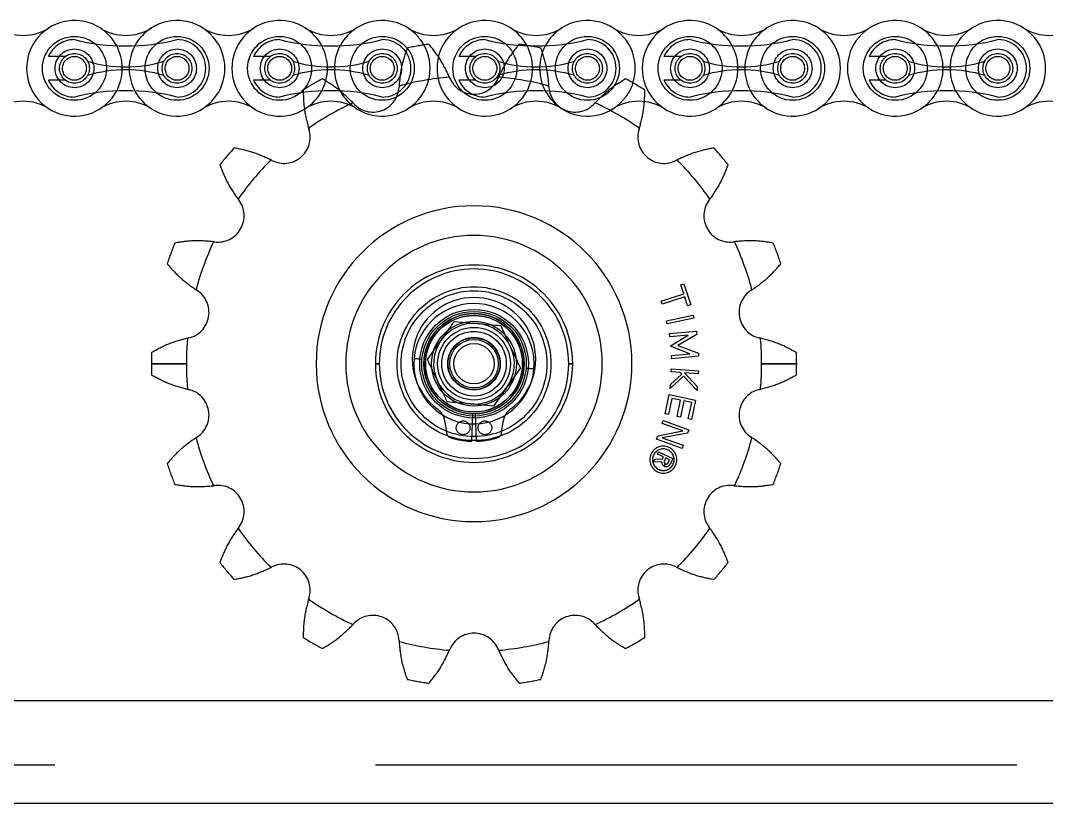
# Model space of a CAD drawing. Header units: metres. Extents: x 0 to 21025, y 0 to 14850.
# Drawn here: x 4155.1 to 4282.1, y 13545.1 to 13642.1 of the extents above; entities that cross this region are included whole.
import ezdxf

# ---------------------------------------------------------------- set-up
doc = ezdxf.new("R2010")
doc.units = ezdxf.units.M
doc.header["$LTSCALE"] = 25
doc.linetypes.add('HIDDEN2', pattern=[4.7625, 3.175, -1.5875])
doc.layers.add('SL4', color=4, linetype='Continuous')
doc.layers.add('ST1', color=7, linetype='HIDDEN2')

msp = doc.modelspace()

# ---------------------------------------------------------------- linework, layer by layer
at = {"layer": 'SL4'}
for p, q in [((4208.817, 13604.81), (4211.693, 13604.554)), ((4205.498, 13600.086), (4207.158, 13602.448)), ((4217, 13599.061), (4215.34, 13596.699)), ((4213.68, 13594.337), (4210.805, 13594.593)), ((3596.261, 13557.896), (4826.236, 13557.896)), ((4599.749, 13545.133), (3596.261, 13545.133))]:
    msp.add_line(p, q, dxfattribs=at)
for radius in [6, 3, 2.5]:
    msp.add_circle((4211.249, 13599.573), radius, dxfattribs=at)
for start, end in [(84.90744, 144.90744), (24.90744, 84.90744), (144.90744, 204.90744), (324.90744, 24.90744), (204.90744, 264.90744), (264.90744, 324.90744)]:
    msp.add_arc((4211.249, 13599.573), 5, start, end, dxfattribs=at)
for points, knots in [([(4207.158, 13602.448), (4207.197, 13602.504), (4207.757, 13603.301), (4208.307, 13604.083), (4208.817, 13604.81)], [0, 0, 0, 0, 0.0702006, 1, 1, 1, 1]), ([(4211.693, 13604.554), (4211.761, 13604.547), (4212.732, 13604.461), (4213.683, 13604.376), (4214.568, 13604.297)], [0, 0, 0, 0, 0.0702006, 1, 1, 1, 1]), ([(4215.784, 13601.679), (4215.673, 13601.917), (4215.262, 13602.803), (4214.861, 13603.666), (4214.568, 13604.297)], [0, 0, 0, 0, 0.2686336, 1, 1, 1, 1]), ([(4217, 13599.061), (4216.897, 13599.281), (4216.501, 13600.134), (4216.089, 13601.021), (4215.784, 13601.679)], [0, 0, 0, 0, 0.2575513, 1, 1, 1, 1]), ([(4206.714, 13597.468), (4206.603, 13597.706), (4206.192, 13598.592), (4205.791, 13599.455), (4205.498, 13600.086)], [0, 0, 0, 0, 0.2686336, 1, 1, 1, 1]), ([(4207.93, 13594.849), (4207.828, 13595.069), (4207.431, 13595.923), (4207.02, 13596.809), (4206.714, 13597.468)], [0, 0, 0, 0, 0.25755135, 1, 1, 1, 1]), ([(4215.34, 13596.699), (4215.301, 13596.643), (4214.74, 13595.845), (4214.191, 13595.064), (4213.68, 13594.337)], [0, 0, 0, 0, 0.07020058, 1, 1, 1, 1]), ([(4210.805, 13594.593), (4210.737, 13594.599), (4209.766, 13594.686), (4208.814, 13594.77), (4207.93, 13594.849)], [0, 0, 0, 0, 0.07020058, 1, 1, 1, 1])]:
    msp.add_open_spline(points, degree=3, knots=knots, dxfattribs=at)
at = {"layer": 'ST1'}
for p, q in [((4160.683, 13637.614), (4158.559, 13637.614)), ((4186.083, 13637.614), (4183.959, 13637.614)), ((4211.483, 13637.614), (4209.359, 13637.614)), ((4236.883, 13637.614), (4234.759, 13637.614)), ((4262.283, 13637.614), (4260.159, 13637.614)), ((4160.683, 13634.662), (4158.559, 13634.662)), ((4186.083, 13634.662), (4183.959, 13634.662)), ((4211.483, 13634.662), (4209.359, 13634.662)), ((4236.883, 13634.662), (4234.759, 13634.662)), ((4262.283, 13634.662), (4260.159, 13634.662)), ((4236.846, 13609.346), (4237.236, 13609.473)), ((4237.208, 13608.235), (4236.846, 13609.346)), ((4237.236, 13609.473), (4238.084, 13606.871)), ((4234.417, 13607.327), (4237.208, 13608.235)), ((4234.541, 13606.946), (4234.417, 13607.327)), ((4237.332, 13607.853), (4234.541, 13606.946)), ((4237.693, 13606.744), (4237.332, 13607.853)), ((4238.084, 13606.871), (4237.693, 13606.744)), ((4235.094, 13604.89), (4238.366, 13605.59)), ((4238.366, 13605.59), (4238.45, 13605.197)), ((4235.178, 13604.497), (4235.094, 13604.89)), ((4238.45, 13605.197), (4235.178, 13604.497)), ((4235.442, 13603.308), (4238.775, 13603.607)), ((4235.478, 13602.909), (4235.442, 13603.308)), ((4237.74, 13603.11), (4235.478, 13602.909)), ((4235.58, 13601.77), (4237.74, 13603.11)), ((4238.811, 13603.205), (4236.466, 13601.828)), ((4238.775, 13603.607), (4238.811, 13603.205)), ((4235.584, 13601.727), (4235.58, 13601.77)), ((4237.947, 13600.792), (4235.584, 13601.727)), ((4236.466, 13601.828), (4239.018, 13600.888)), ((4235.686, 13600.588), (4237.947, 13600.792)), ((4235.721, 13600.193), (4235.686, 13600.588)), ((4239.053, 13600.493), (4235.721, 13600.193)), ((4239.018, 13600.888), (4239.053, 13600.493)), ((4171.309, 13599.573), (4175.641, 13599.573)), ((4175.641, 13599.573), (4171.309, 13599.573)), ((4199.522, 13599.573), (4199.034, 13599.573)), ((4199.034, 13599.573), (4199.522, 13599.573)), ((4203.825, 13600.223), (4204.798, 13600.138)), ((4204.798, 13600.138), (4203.825, 13600.223)), ((4223.464, 13599.573), (4222.975, 13599.573)), ((4222.975, 13599.573), (4223.464, 13599.573)), ((4246.856, 13599.573), (4251.189, 13599.573)), ((4251.189, 13599.573), (4246.856, 13599.573)), ((4217.699, 13599.009), (4218.673, 13598.924)), ((4218.673, 13598.924), (4217.699, 13599.009)), ((4237.191, 13598.024), (4235.517, 13596.507)), ((4235.554, 13597.004), (4236.956, 13598.274)), ((4235.672, 13598.558), (4235.702, 13598.958)), ((4236.765, 13598.476), (4235.672, 13598.558)), ((4235.702, 13598.958), (4239.038, 13598.707)), ((4236.956, 13598.274), (4236.765, 13598.476)), ((4238.853, 13596.256), (4237.191, 13598.024)), ((4237.308, 13598.435), (4238.891, 13596.753)), ((4239.008, 13598.307), (4237.308, 13598.435)), ((4239.038, 13598.707), (4239.008, 13598.307)), ((4235.517, 13596.507), (4235.554, 13597.004)), ((4238.891, 13596.753), (4238.853, 13596.256)), ((4234.905, 13593.351), (4235.41, 13595.756)), ((4235.41, 13595.756), (4238.684, 13595.069)), ((4235.729, 13595.278), (4235.307, 13593.267)), ((4236.827, 13595.048), (4235.729, 13595.278)), ((4236.405, 13593.036), (4236.827, 13595.048)), ((4237.229, 13594.964), (4236.807, 13592.952)), ((4238.2, 13594.76), (4237.229, 13594.964)), ((4237.778, 13592.748), (4238.2, 13594.76)), ((4238.684, 13595.069), (4238.179, 13592.663)), ((4210.999, 13589.977), (4211.087, 13593.375)), ((4211.41, 13593.375), (4211.499, 13589.977)), ((4235.307, 13593.267), (4234.905, 13593.351)), ((4236.807, 13592.952), (4236.405, 13593.036)), ((4207.653, 13592.371), (4207.828, 13591.04)), ((4214.67, 13591.04), (4214.845, 13592.371)), ((4234.54, 13592.154), (4234.674, 13592.532)), ((4237.082, 13591.247), (4234.54, 13592.154)), ((4234.674, 13592.532), (4237.826, 13591.408)), ((4238.179, 13592.663), (4237.778, 13592.748)), ((4233.849, 13590.217), (4234.002, 13590.645)), ((4234.002, 13590.645), (4237.082, 13591.247)), ((4237.667, 13590.963), (4234.527, 13590.401)), ((4234.527, 13590.401), (4237.136, 13589.473)), ((4237.826, 13591.408), (4237.667, 13590.963)), ((4237.001, 13589.095), (4233.849, 13590.217)), ((4237.136, 13589.473), (4237.001, 13589.095)), ((4233.447, 13587.4), (4233.618, 13587.76)), ((4233.618, 13587.76), (4234.598, 13587.783)), ((4233.953, 13588.387), (4234.094, 13588.684)), ((4234.714, 13588.027), (4233.953, 13588.387)), ((4234.094, 13588.684), (4235.862, 13587.848)), ((4234.598, 13587.783), (4234.714, 13588.027)), ((4235.001, 13587.904), (4234.812, 13587.503)), ((4235.445, 13587.694), (4235.001, 13587.904)), ((4235.862, 13587.848), (4235.551, 13587.19)), ((4234.476, 13587.424), (4233.447, 13587.4)), ((4234.925, 13587.178), (4234.791, 13586.896)), ((4234.799, 13586.892), (4234.933, 13587.175)), ((4235.258, 13587.299), (4235.445, 13587.694)), ((3548.761, 13557.896), (4873.736, 13557.896)), ((4873.736, 13549.896), (3548.761, 13549.896))]:
    msp.add_line(p, q, dxfattribs=at)
for centre, radius in [((4161.79, 13636.138), 3.96), ((4174.49, 13636.138), 3.96), ((4187.19, 13636.138), 3.96), ((4199.89, 13636.138), 3.96), ((4212.59, 13636.138), 3.96), ((4225.29, 13636.138), 3.96), ((4237.99, 13636.138), 3.96), ((4250.69, 13636.138), 3.96), ((4263.39, 13636.138), 3.96), ((4276.09, 13636.138), 3.96), ((4161.79, 13636.138), 2.398), ((4174.49, 13636.138), 2.398), ((4187.19, 13636.138), 2.399), ((4199.89, 13636.138), 2.399), ((4212.59, 13636.138), 2.398), ((4225.29, 13636.138), 2.398), ((4237.99, 13636.138), 2.399), ((4250.69, 13636.138), 2.398), ((4263.39, 13636.138), 2.398), ((4276.09, 13636.138), 2.398), ((4161.79, 13636.138), 1.845), ((4161.79, 13636.138), 1.476), ((4174.49, 13636.138), 1.845), ((4174.49, 13636.138), 1.476), ((4187.19, 13636.138), 1.845), ((4187.19, 13636.138), 1.476), ((4199.89, 13636.138), 1.845), ((4199.89, 13636.138), 1.476), ((4212.59, 13636.138), 1.845), ((4212.59, 13636.138), 1.476), ((4225.29, 13636.138), 1.845), ((4225.29, 13636.138), 1.476), ((4237.99, 13636.138), 1.845), ((4237.99, 13636.138), 1.476), ((4250.69, 13636.138), 1.845), ((4250.69, 13636.138), 1.476), ((4263.39, 13636.138), 1.845), ((4263.39, 13636.138), 1.476), ((4276.09, 13636.138), 1.845), ((4276.09, 13636.138), 1.476), ((4211.249, 13599.573), 9.525), ((4211.249, 13599.573), 9.025), ((4211.249, 13599.573), 6.725), ((4211.249, 13599.573), 6.725), ((4211.249, 13599.573), 6.475), ((4211.249, 13599.573), 6.2), ((4211.249, 13599.573), 5.975), ((4211.249, 13599.573), 5.25), ((4211.249, 13599.573), 5.25), ((4211.249, 13599.573), 4.5), ((4211.249, 13599.573), 4), ((4211.249, 13599.573), 3.25), ((4211.249, 13599.573), 3.25), ((4211.249, 13599.573), 3.2), ((4209.899, 13591.637), 0.85), ((4212.599, 13591.637), 0.85)]:
    msp.add_circle(centre, radius, dxfattribs=at)
for centre, radius, start, end in [((4155.44, 13646.131), 5.92, 237.56669, 302.43331), ((4161.79, 13636.138), 5.92, 57.56669, 302.43331), ((4168.14, 13646.131), 5.92, 237.56669, 302.43331), ((4161.79, 13636.138), 5.92, 302.43326, 57.56674), ((4174.49, 13636.138), 5.92, 122.43326, 237.56674), ((4174.49, 13636.138), 5.92, 237.56669, 122.43331), ((4180.84, 13646.131), 5.92, 237.56669, 302.43331), ((4187.19, 13636.138), 5.92, 57.56669, 302.43331), ((4193.54, 13646.131), 5.92, 237.56669, 302.43331), ((4187.19, 13636.138), 5.92, 302.43326, 57.56674), ((4199.89, 13636.138), 5.92, 122.43326, 237.56674), ((4199.89, 13636.138), 5.92, 237.56669, 122.43331), ((4206.24, 13646.131), 5.92, 237.56669, 302.43331), ((4212.59, 13636.138), 5.92, 57.56669, 302.43331), ((4218.94, 13646.131), 5.92, 237.56669, 302.43331), ((4212.59, 13636.138), 5.92, 302.43326, 57.56674), ((4225.29, 13636.138), 5.92, 122.43326, 237.56674), ((4225.29, 13636.138), 5.92, 237.56669, 122.43331), ((4231.64, 13646.131), 5.92, 237.56669, 302.43331), ((4237.99, 13636.138), 5.92, 57.56669, 302.43331), ((4244.34, 13646.131), 5.92, 237.56669, 302.43331), ((4237.99, 13636.138), 5.92, 302.43326, 57.56674), ((4250.69, 13636.138), 5.92, 122.43326, 237.56674), ((4250.69, 13636.138), 5.92, 237.56669, 122.43331), ((4257.04, 13646.131), 5.92, 237.56669, 302.43331), ((4263.39, 13636.138), 5.92, 57.56669, 302.43331), ((4269.74, 13646.131), 5.92, 237.56669, 302.43331), ((4263.39, 13636.138), 5.92, 302.43326, 57.56674), ((4276.09, 13636.138), 5.92, 122.43326, 237.56674), ((4276.09, 13636.138), 5.92, 237.56669, 122.43331), ((4282.44, 13646.131), 5.92, 237.56669, 302.43331), ((4161.79, 13636.138), 3.552, 90, 155.44664), ((4168.14, 13665.235), 26.322, 256.04015, 283.95985), ((4174.49, 13636.138), 3.552, 270, 90), ((4187.19, 13636.138), 3.552, 90, 155.44664), ((4193.54, 13665.235), 26.322, 256.04015, 283.95985), ((4199.89, 13636.138), 3.552, 270, 90), ((4211.249, 13599.573), 39.94, 98.03204, 101.96796), ((4212.59, 13636.138), 3.552, 90, 155.44664), ((4218.94, 13665.235), 26.322, 256.04015, 283.95985), ((4211.249, 13599.573), 39.94, 78.03204, 81.96796), ((4225.29, 13636.138), 3.552, 270, 90), ((4237.99, 13636.138), 3.552, 90, 155.44664), ((4244.34, 13665.235), 26.322, 256.04015, 283.95985), ((4250.69, 13636.138), 3.552, 270, 90), ((4263.39, 13636.138), 3.552, 90, 155.44664), ((4269.74, 13665.235), 26.322, 256.04015, 283.95985), ((4276.09, 13636.138), 3.552, 270, 90), ((4168.14, 13652.491), 16.175, 252.993, 287.007), ((4193.54, 13652.491), 16.175, 252.993, 287.007), ((4218.94, 13652.491), 16.175, 252.993, 287.007), ((4244.34, 13652.491), 16.175, 252.993, 287.007), ((4269.74, 13652.491), 16.175, 252.993, 287.007), ((4168.14, 13619.786), 16.175, 72.993, 107.007), ((4193.54, 13619.786), 16.175, 72.993, 107.007), ((4211.249, 13599.573), 39.94, 118.03204, 121.96796), ((4211.249, 13599.573), 35.607, 94.90066, 105.09934), ((4211.249, 13599.573), 35.607, 94.90066, 105.09934), ((4194.039, 13629.042), 15.39, 22.5, 22.98231), ((4211.249, 13636.17), 3.238, 202.5, 337.5), ((4218.94, 13619.786), 16.175, 72.993, 107.007), ((4228.459, 13629.042), 15.39, 157.01769, 157.5), ((4211.249, 13599.573), 35.607, 74.90066, 85.09934), ((4211.249, 13599.573), 35.607, 74.90066, 85.09934), ((4211.249, 13599.573), 39.94, 58.03204, 61.96796), ((4244.34, 13619.786), 16.175, 72.993, 107.007), ((4269.74, 13619.786), 16.175, 72.993, 107.007), ((4161.79, 13636.138), 3.552, 204.55336, 270), ((4187.19, 13636.138), 3.552, 204.55336, 270), ((4198.732, 13633.963), 3.238, 222.5, 357.5), ((4217.342, 13633.151), 15.39, 177.01769, 177.5), ((4212.59, 13636.138), 3.552, 204.55336, 270), ((4205.155, 13633.151), 15.39, 2.5, 2.98231), ((4223.766, 13633.963), 3.238, 182.5, 317.5), ((4237.99, 13636.138), 3.552, 204.55336, 270), ((4263.39, 13636.138), 3.552, 204.55336, 270), ((4168.14, 13607.042), 26.322, 76.04015, 103.95985), ((4193.54, 13607.042), 26.322, 76.04015, 103.95985), ((4218.94, 13607.042), 26.322, 76.04015, 103.95985), ((4244.34, 13607.042), 26.322, 76.04015, 103.95985), ((4269.74, 13607.042), 26.322, 76.04015, 103.95985), ((4155.44, 13626.145), 5.92, 57.56669, 122.43331), ((4168.14, 13626.145), 5.92, 57.56669, 122.43331), ((4180.84, 13626.145), 5.92, 57.56669, 122.43331), ((4193.54, 13626.145), 5.92, 57.56669, 122.43331), ((4211.249, 13599.573), 35.607, 114.90066, 125.09934), ((4211.249, 13599.573), 35.607, 114.90066, 125.09934), ((4184.998, 13621.378), 15.39, 42.5, 42.98231), ((4206.24, 13626.145), 5.92, 57.56669, 122.43331), ((4218.94, 13626.145), 5.92, 57.56669, 122.43331), ((4237.5, 13621.378), 15.39, 137.01769, 137.5), ((4211.249, 13599.573), 35.607, 54.90066, 65.09934), ((4211.249, 13599.573), 35.607, 54.90066, 65.09934), ((4231.64, 13626.145), 5.92, 57.56669, 122.43331), ((4244.34, 13626.145), 5.92, 57.56669, 122.43331), ((4257.04, 13626.145), 5.92, 57.56669, 122.43331), ((4269.74, 13626.145), 5.92, 57.56669, 122.43331), ((4282.44, 13626.145), 5.92, 57.56669, 122.43331), ((4187.725, 13627.608), 3.238, 242.5, 17.5), ((4205.491, 13633.21), 15.39, 197.01769, 197.5), ((4234.773, 13627.608), 3.238, 162.5, 297.5), ((4217.007, 13633.21), 15.39, 342.5, 342.98231), ((4211.249, 13599.573), 39.94, 138.03204, 141.96796), ((4211.249, 13599.573), 39.94, 38.03204, 41.96796), ((4211.249, 13599.573), 35.607, 134.90066, 145.09934), ((4211.249, 13599.573), 35.607, 134.90066, 145.09934), ((4179.123, 13611.085), 15.39, 62.5, 62.98231), ((4243.375, 13611.085), 15.39, 117.01769, 117.5), ((4211.249, 13599.573), 35.607, 34.90066, 45.09934), ((4211.249, 13599.573), 35.607, 34.90066, 45.09934), ((4179.555, 13617.872), 3.238, 262.5, 37.5), ((4194.334, 13629.212), 15.39, 217.01769, 217.5), ((4242.943, 13617.872), 3.238, 142.5, 277.5), ((4228.164, 13629.212), 15.39, 322.5, 322.98231), ((4211.249, 13599.573), 19.544, 0, 180), ((4211.249, 13599.573), 39.94, 158.03204, 161.96796), ((4211.249, 13599.573), 35.607, 154.90066, 165.09934), ((4211.249, 13599.573), 35.607, 154.90066, 165.09934), ((4177.123, 13599.403), 15.39, 82.5, 82.98231), ((4211.249, 13599.573), 15.88, 0, 180), ((4245.374, 13599.403), 15.39, 97.01769, 97.5), ((4211.249, 13599.573), 35.607, 14.90066, 25.09934), ((4211.249, 13599.573), 35.607, 14.90066, 25.09934), ((4211.249, 13599.573), 39.94, 18.03204, 21.96796), ((4211.249, 13599.573), 12.215, 0, 180), ((4211.249, 13599.573), 11.726, 0, 180), ((4211.249, 13599.573), 11.726, 0, 180), ((4175.208, 13605.928), 3.238, 282.5, 57.5), ((4185.217, 13621.639), 15.39, 237.01769, 237.5), ((4247.29, 13605.928), 3.238, 122.5, 257.5), ((4237.281, 13621.639), 15.39, 302.5, 302.98231), ((4211.249, 13600.13), 7.643, 306.50645, 233.49355), ((4211.249, 13599.573), 7.452, 355, 175), ((4211.249, 13599.573), 7.452, 355, 175), ((4211.249, 13599.573), 6.2, 271.49225, 268.50775), ((4211.249, 13599.573), 35.607, 174.90066, 180), ((4211.249, 13599.573), 35.607, 174.90066, 180), ((4179.24, 13587.742), 15.39, 102.5, 102.98231), ((4243.258, 13587.742), 15.39, 77.01769, 77.5), ((4211.249, 13599.573), 35.607, 0, 5.09934), ((4211.249, 13599.573), 35.607, 0, 5.09934), ((4211.249, 13599.573), 39.94, 178.03204, 180), ((4211.249, 13599.573), 39.94, 0, 1.96796), ((4211.249, 13599.573), 39.94, 180, 181.96796), ((4211.249, 13599.573), 35.607, 180, 185.09934), ((4211.249, 13599.573), 35.607, 180, 185.09934), ((4211.249, 13599.573), 19.544, 180, 0), ((4211.249, 13599.573), 15.88, 180, 0), ((4211.249, 13599.573), 12.215, 180, 0), ((4211.249, 13599.573), 11.726, 180, 0), ((4211.249, 13599.573), 11.726, 180, 0), ((4211.249, 13599.573), 7.452, 175, 355), ((4211.249, 13599.573), 7.452, 175, 355), ((4211.249, 13599.573), 35.607, 354.90066, 0), ((4211.249, 13599.573), 35.607, 354.90066, 0), ((4211.249, 13599.573), 39.94, 358.03204, 0), ((4179.24, 13611.405), 15.39, 257.01769, 257.5), ((4175.208, 13593.218), 3.238, 302.5, 77.5), ((4247.29, 13593.218), 3.238, 102.5, 237.5), ((4243.258, 13611.405), 15.39, 282.5, 282.98231), ((4205.275, 13592.058), 2.398, 7.5, 53.49355), ((4217.223, 13592.058), 2.398, 126.50645, 172.5), ((4185.217, 13577.507), 15.39, 122.5, 122.98231), ((4211.249, 13599.573), 35.607, 194.90066, 205.09934), ((4211.249, 13599.573), 35.607, 194.90066, 205.09934), ((4208.571, 13591.138), 0.75, 187.5, 252.39018), ((4211.249, 13599.573), 9.6, 252.39018, 268.50775), ((4211.249, 13599.573), 9.6, 271.49225, 287.60982), ((4213.926, 13591.138), 0.75, 287.60982, 352.5), ((4211.249, 13599.573), 35.607, 334.90066, 345.09934), ((4211.249, 13599.573), 35.607, 334.90066, 345.09934), ((4237.281, 13577.507), 15.39, 57.01769, 57.5), ((4234.683, 13587.693), 1.673, 90, 270), ((4234.683, 13587.693), 1.339, 90, 270), ((4234.683, 13587.693), 1.673, 270, 90), ((4234.683, 13587.693), 1.339, 270, 90), ((4211.249, 13599.573), 39.94, 198.03204, 201.96796), ((4235.034, 13587.398), 0.558, 177.38053, 244.22985), ((4235.034, 13587.398), 0.245, 154.69547, 243.64226), ((4235.034, 13587.398), 0.558, 245.12571, 338.07454), ((4235.034, 13587.398), 0.245, 245.69677, 336.02659), ((4211.249, 13599.573), 39.94, 338.03204, 341.96796), ((4177.123, 13599.744), 15.39, 277.01769, 277.5), ((4179.555, 13581.275), 3.238, 322.5, 97.5), ((4242.943, 13581.275), 3.238, 82.5, 217.5), ((4245.374, 13599.744), 15.39, 262.5, 262.98231), ((4194.334, 13569.935), 15.39, 142.5, 142.98231), ((4211.249, 13599.573), 35.607, 214.90066, 225.09934), ((4211.249, 13599.573), 35.607, 214.90066, 225.09934), ((4211.249, 13599.573), 35.607, 314.90066, 325.09934), ((4211.249, 13599.573), 35.607, 314.90066, 325.09934), ((4228.164, 13569.935), 15.39, 37.01769, 37.5), ((4211.249, 13599.573), 39.94, 218.03204, 221.96796), ((4179.123, 13588.062), 15.39, 297.01769, 297.5), ((4187.725, 13571.538), 3.238, 342.5, 117.5), ((4234.773, 13571.538), 3.238, 62.5, 197.5), ((4243.375, 13588.062), 15.39, 242.5, 242.98231), ((4211.249, 13599.573), 39.94, 318.03204, 321.96796), ((4205.491, 13565.937), 15.39, 162.5, 162.98231), ((4211.249, 13599.573), 35.607, 234.90066, 245.09934), ((4211.249, 13599.573), 35.607, 234.90066, 245.09934), ((4211.249, 13599.573), 35.607, 294.90066, 305.09934), ((4211.249, 13599.573), 35.607, 294.90066, 305.09934), ((4217.007, 13565.937), 15.39, 17.01769, 17.5), ((4198.732, 13565.183), 3.238, 2.5, 137.5), ((4223.766, 13565.183), 3.238, 42.5, 177.5), ((4184.998, 13577.768), 15.39, 317.01769, 317.5), ((4211.249, 13562.976), 3.238, 22.5, 157.5), ((4237.5, 13577.768), 15.39, 222.5, 222.98231), ((4211.249, 13599.573), 39.94, 238.03204, 241.96796), ((4217.342, 13565.996), 15.39, 182.5, 182.98231), ((4211.249, 13599.573), 35.607, 254.90066, 265.09934), ((4211.249, 13599.573), 35.607, 254.90066, 265.09934), ((4211.249, 13599.573), 35.607, 274.90066, 285.09934), ((4211.249, 13599.573), 35.607, 274.90066, 285.09934), ((4205.155, 13565.996), 15.39, 357.01769, 357.5), ((4211.249, 13599.573), 39.94, 298.03204, 301.96796), ((4194.039, 13570.105), 15.39, 337.01769, 337.5), ((4228.459, 13570.105), 15.39, 202.5, 202.98231), ((4211.249, 13599.573), 39.94, 258.03204, 261.96796), ((4211.249, 13599.573), 39.94, 278.03204, 281.96796)]:
    msp.add_arc(centre, radius, start, end, dxfattribs=at)
for points, knots in [([(4202.967, 13638.645), (4202.712, 13637.896), (4202.203, 13636.398), (4202.05, 13634.767), (4201.973, 13633.951)], [0, 0, 0, 0, 0.5001333, 1, 1, 1, 1]), ([(4208.207, 13635.051), (4207.857, 13635.79), (4207.155, 13637.271), (4206.164, 13638.504), (4205.668, 13639.121)], [0, 0, 0, 0, 0.4994185, 1, 1, 1, 1]), ([(4216.83, 13639.121), (4216.334, 13638.504), (4215.343, 13637.271), (4214.641, 13635.79), (4214.291, 13635.051)], [0, 0, 0, 0, 0.5002609, 1, 1, 1, 1]), ([(4220.524, 13633.951), (4220.448, 13634.766), (4220.295, 13636.397), (4219.786, 13637.895), (4219.531, 13638.645)], [0, 0, 0, 0, 0.4990977, 1, 1, 1, 1]), ([(4196.256, 13631.871), (4195.674, 13632.446), (4194.509, 13633.597), (4193.156, 13634.417), (4192.478, 13634.828)], [0, 0, 0, 0, 0.4994786, 1, 1, 1, 1]), ([(4230.019, 13634.828), (4229.342, 13634.417), (4227.989, 13633.597), (4226.823, 13632.446), (4226.241, 13631.871)], [0, 0, 0, 0, 0.500514, 1, 1, 1, 1]), ([(4190.103, 13633.456), (4190.12, 13632.665), (4190.154, 13631.083), (4190.568, 13629.498), (4190.775, 13628.706)], [0, 0, 0, 0, 0.5003717, 1, 1, 1, 1]), ([(4231.723, 13628.706), (4231.93, 13629.497), (4232.344, 13631.083), (4232.378, 13632.664), (4232.395, 13633.456)], [0, 0, 0, 0, 0.4994271, 1, 1, 1, 1]), ([(4186.114, 13624.795), (4185.37, 13625.136), (4183.881, 13625.82), (4182.329, 13626.128), (4181.553, 13626.282)], [0, 0, 0, 0, 0.499464, 1, 1, 1, 1]), ([(4240.945, 13626.282), (4240.168, 13626.128), (4238.616, 13625.82), (4237.127, 13625.136), (4236.383, 13624.795)], [0, 0, 0, 0, 0.5005288, 1, 1, 1, 1]), ([(4179.789, 13624.18), (4180.076, 13623.442), (4180.649, 13621.967), (4181.58, 13620.62), (4182.046, 13619.946)], [0, 0, 0, 0, 0.50051254, 1, 1, 1, 1]), ([(4240.452, 13619.946), (4240.917, 13620.62), (4241.849, 13621.967), (4242.422, 13623.442), (4242.708, 13624.18)], [0, 0, 0, 0, 0.49948, 1, 1, 1, 1]), ([(4179.004, 13614.678), (4178.189, 13614.744), (4176.556, 13614.877), (4174.992, 13614.635), (4174.209, 13614.514)], [0, 0, 0, 0, 0.4991241, 1, 1, 1, 1]), ([(4248.289, 13614.514), (4247.507, 13614.635), (4245.943, 13614.876), (4244.31, 13614.744), (4243.494, 13614.678)], [0, 0, 0, 0, 0.5001515, 1, 1, 1, 1]), ([(4173.271, 13611.937), (4173.792, 13611.341), (4174.835, 13610.151), (4176.171, 13609.203), (4176.839, 13608.73)], [0, 0, 0, 0, 0.5005336, 1, 1, 1, 1]), ([(4245.659, 13608.73), (4246.326, 13609.203), (4247.663, 13610.151), (4248.705, 13611.341), (4249.227, 13611.937)], [0, 0, 0, 0, 0.4994593, 1, 1, 1, 1]), ([(4175.782, 13602.738), (4174.994, 13602.522), (4173.414, 13602.088), (4172.027, 13601.326), (4171.332, 13600.945)], [0, 0, 0, 0, 0.4990975, 1, 1, 1, 1]), ([(4251.165, 13600.945), (4250.472, 13601.326), (4249.085, 13602.087), (4247.505, 13602.521), (4246.715, 13602.738)], [0, 0, 0, 0, 0.5001332, 1, 1, 1, 1]), ([(4171.332, 13598.202), (4172.026, 13597.821), (4173.413, 13597.059), (4174.993, 13596.625), (4175.782, 13596.408)], [0, 0, 0, 0, 0.5001332, 1, 1, 1, 1]), ([(4246.715, 13596.408), (4247.504, 13596.625), (4249.084, 13597.059), (4250.471, 13597.82), (4251.165, 13598.202)], [0, 0, 0, 0, 0.4990977, 1, 1, 1, 1]), ([(4176.839, 13590.417), (4176.171, 13589.944), (4174.835, 13588.995), (4173.792, 13587.806), (4173.271, 13587.21)], [0, 0, 0, 0, 0.4994593, 1, 1, 1, 1]), ([(4249.227, 13587.21), (4248.705, 13587.806), (4247.663, 13588.995), (4246.326, 13589.944), (4245.659, 13590.417)], [0, 0, 0, 0, 0.5005334, 1, 1, 1, 1]), ([(4174.209, 13584.632), (4174.991, 13584.511), (4176.554, 13584.27), (4178.187, 13584.403), (4179.004, 13584.469)], [0, 0, 0, 0, 0.5001515, 1, 1, 1, 1]), ([(4243.494, 13584.469), (4244.309, 13584.403), (4245.942, 13584.27), (4247.506, 13584.511), (4248.289, 13584.632)], [0, 0, 0, 0, 0.4991241, 1, 1, 1, 1]), ([(4182.046, 13579.2), (4181.58, 13578.527), (4180.649, 13577.179), (4180.076, 13575.704), (4179.789, 13574.966)], [0, 0, 0, 0, 0.49948, 1, 1, 1, 1]), ([(4242.708, 13574.966), (4242.422, 13575.704), (4241.849, 13577.179), (4240.917, 13578.527), (4240.452, 13579.2)], [0, 0, 0, 0, 0.5005125, 1, 1, 1, 1]), ([(4181.553, 13572.865), (4182.329, 13573.019), (4183.881, 13573.327), (4185.37, 13574.01), (4186.114, 13574.351)], [0, 0, 0, 0, 0.5005288, 1, 1, 1, 1]), ([(4236.383, 13574.351), (4237.127, 13574.01), (4238.616, 13573.327), (4240.168, 13573.019), (4240.945, 13572.865)], [0, 0, 0, 0, 0.499464, 1, 1, 1, 1]), ([(4190.775, 13570.441), (4190.568, 13569.649), (4190.154, 13568.064), (4190.12, 13566.482), (4190.103, 13565.69)], [0, 0, 0, 0, 0.4994271, 1, 1, 1, 1]), ([(4232.395, 13565.69), (4232.378, 13566.482), (4232.344, 13568.064), (4231.93, 13569.649), (4231.723, 13570.441)], [0, 0, 0, 0, 0.50037174, 1, 1, 1, 1]), ([(4192.478, 13564.319), (4193.156, 13564.729), (4194.509, 13565.55), (4195.674, 13566.701), (4196.256, 13567.276)], [0, 0, 0, 0, 0.500514, 1, 1, 1, 1]), ([(4226.241, 13567.276), (4226.823, 13566.701), (4227.989, 13565.55), (4229.342, 13564.729), (4230.019, 13564.319)], [0, 0, 0, 0, 0.4994786, 1, 1, 1, 1]), ([(4201.973, 13565.195), (4202.05, 13564.381), (4202.203, 13562.75), (4202.712, 13561.252), (4202.967, 13560.501)], [0, 0, 0, 0, 0.4990977, 1, 1, 1, 1]), ([(4219.531, 13560.501), (4219.786, 13561.251), (4220.295, 13562.749), (4220.448, 13564.38), (4220.524, 13565.195)], [0, 0, 0, 0, 0.50013333, 1, 1, 1, 1]), ([(4205.668, 13560.025), (4206.164, 13560.642), (4207.155, 13561.876), (4207.856, 13563.356), (4208.207, 13564.096)], [0, 0, 0, 0, 0.5002609, 1, 1, 1, 1]), ([(4214.291, 13564.096), (4214.641, 13563.357), (4215.343, 13561.876), (4216.334, 13560.643), (4216.83, 13560.025)], [0, 0, 0, 0, 0.4994185, 1, 1, 1, 1])]:
    msp.add_open_spline(points, degree=3, knots=knots, dxfattribs=at)

doc.saveas('drawing.dxf')
